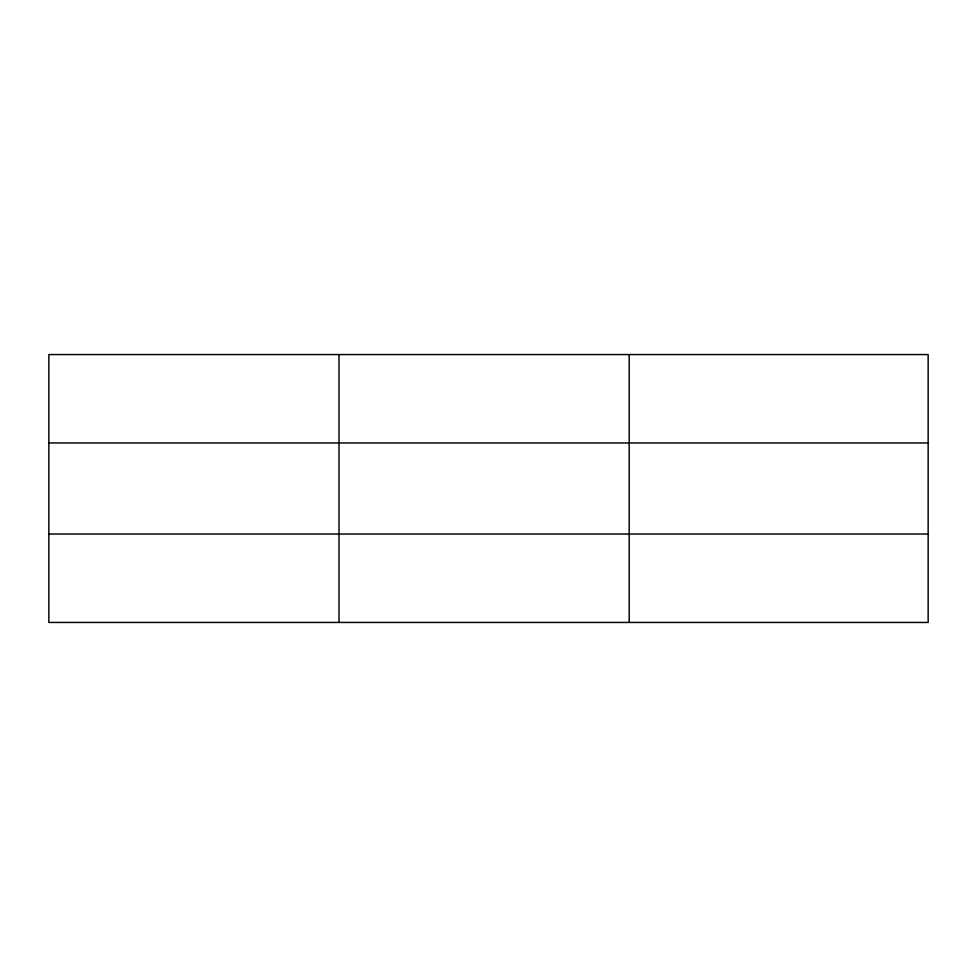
<?xml version="1.0" encoding="UTF-8"?>
<svg xmlns="http://www.w3.org/2000/svg" width="977" height="977" viewBox="0 0 977 977"><rect width="100%" height="100%" fill="white"/><g stroke="black" fill="none" stroke-linecap="round" stroke-linejoin="round"><path stroke-width="1.47" d="M339.019 622.447L339.019 354.553M629.188 622.447L629.188 354.553M928.15 534.04L928.15 622.447L48.85 622.447L48.85 354.553L928.15 354.553L928.15 534.04L48.85 534.04M48.85 442.96L928.15 442.96"/></g></svg>
